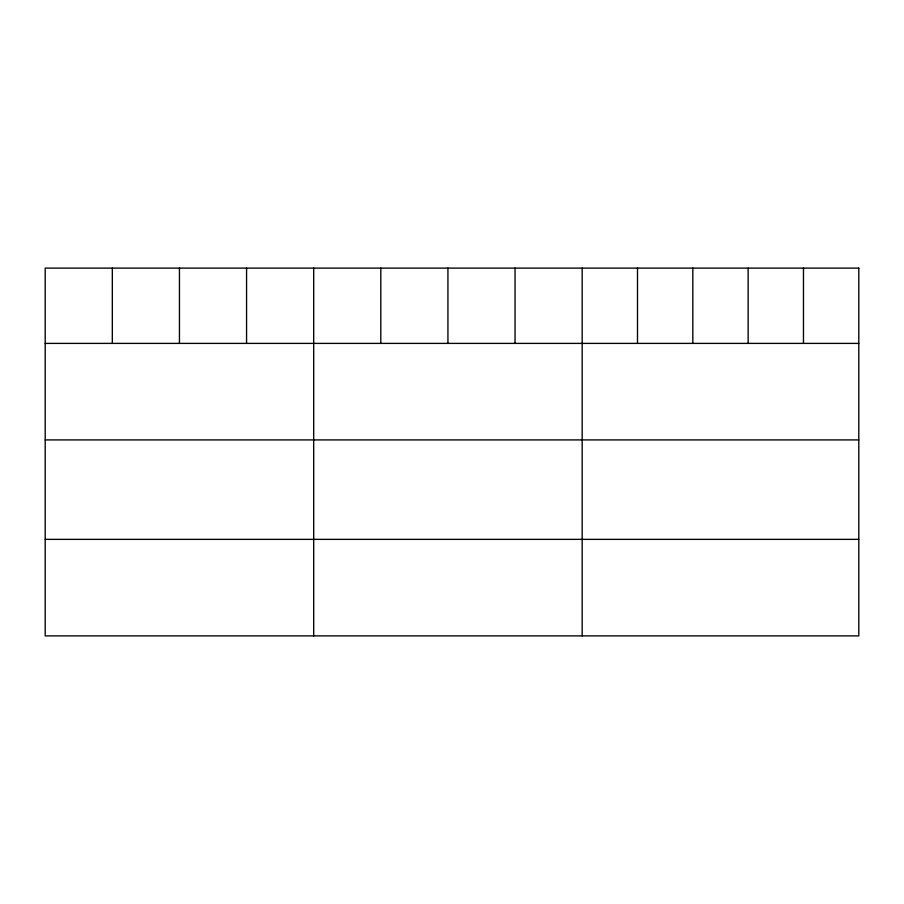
<?xml version="1.0" encoding="UTF-8"?>
<svg xmlns="http://www.w3.org/2000/svg" width="904" height="904" viewBox="0 0 904 904"><rect width="100%" height="100%" fill="white"/><g stroke="black" fill="none" stroke-linecap="round" stroke-linejoin="round"><path stroke-width="1.36" d="M45.2 343.396L858.8 343.396M45.2 439.92L858.8 439.92M45.2 539.36L858.8 539.36M803.475 268.115L803.475 343.396M748.15 268.115L748.15 343.396M692.826 268.115L692.826 343.396M637.501 268.115L637.501 343.396M582.176 268.115L582.176 635.885M515.054 268.115L515.054 343.396M447.932 268.115L447.932 343.396M380.81 268.115L380.81 343.396M313.688 268.115L313.688 635.885M246.566 268.115L246.566 343.396M179.444 268.115L179.444 343.396M112.322 268.115L112.322 343.396M858.8 268.115L45.2 268.115L45.2 635.885L858.8 635.885L858.8 268.115"/></g></svg>
